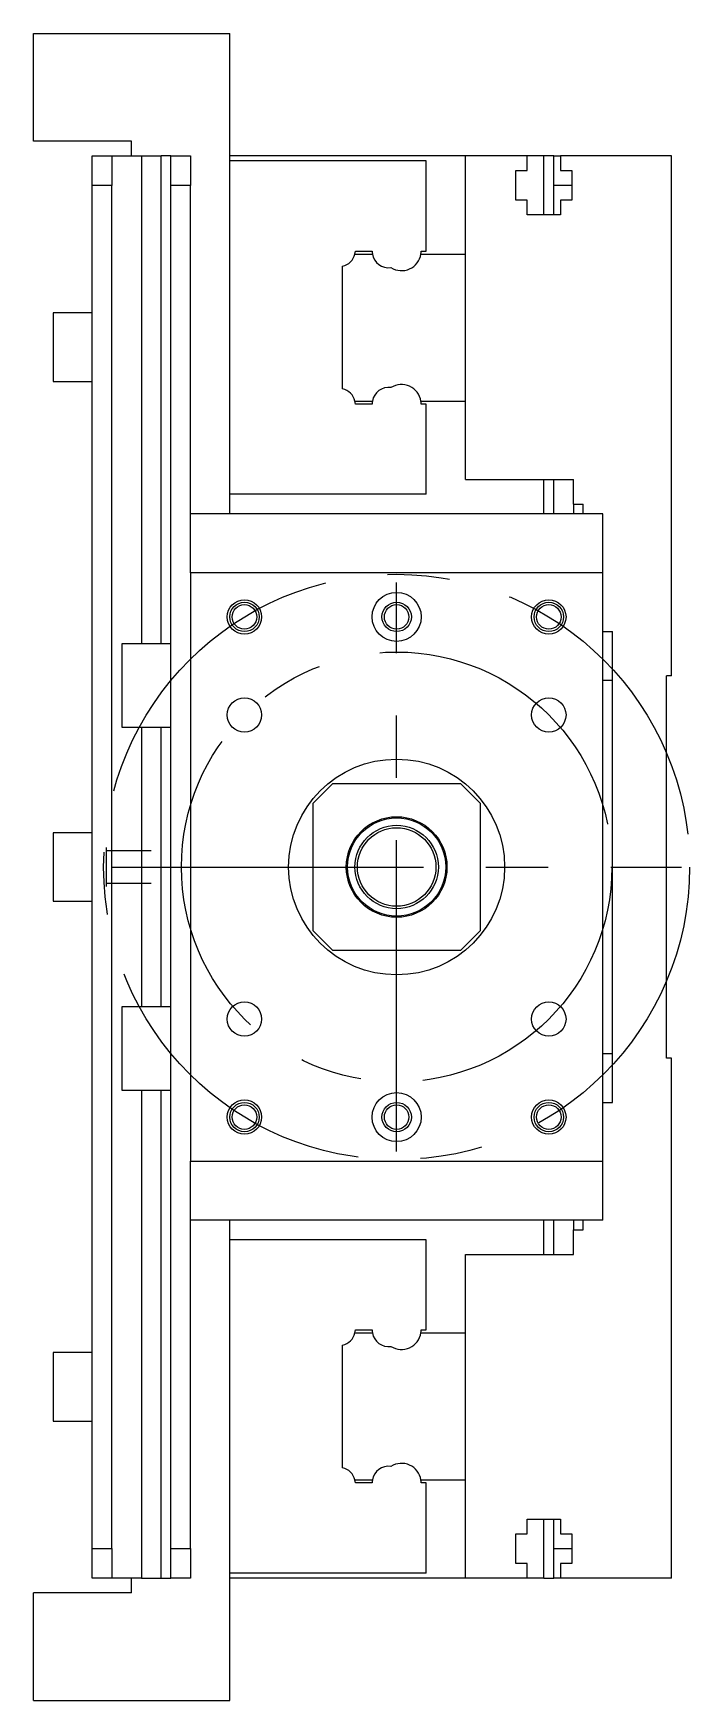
# Model space of a CAD drawing. Extents: x -5 to 731, y -262 to 87.
# Drawn here: x 664.2 to 731.1, y -85 to 85 of the extents above; entities that cross this region are included whole.
import ezdxf

# ---------------------------------------------------------------- set-up
doc = ezdxf.new("R2010")
doc.units = 0
doc.linetypes.add('CENTER', pattern=[50.8, 31.75, -6.35, 6.35, -6.35])
doc.layers.get('0').update_dxf_attribs({"linetype": 'CONTINUOUS'})

msp = doc.modelspace()

# ---------------------------------------------------------------- linework, layer by layer
at = {"color": 7, "linetype": 'CONTINUOUS'}
for p, q in [((664.245, 74), (664.245, 85)), ((664.245, 85), (684.245, 85)), ((684.245, 36), (684.245, 85)), ((674.245, 74), (664.245, 74)), ((674.245, 72.5), (674.245, 74)), ((670.245, 72.5), (672.245, 72.5)), ((670.245, 69.5), (670.245, 72.5)), ((672.245, 72.5), (672.245, 69.5)), ((672.245, 72.5), (675.245, 72.5)), ((675.245, 72.5), (675.245, 22.75)), ((675.245, 72.5), (677.245, 72.5)), ((677.245, 22.75), (677.245, 72.5)), ((678.245, 72.5), (677.245, 72.5)), ((678.245, 72.5), (680.245, 72.5)), ((678.245, 69.5), (678.245, 72.5)), ((680.245, 72.5), (680.245, 69.5)), ((708.245, 72.5), (684.245, 72.5)), ((704.245, 72), (684.245, 72)), ((704.245, 62.8), (704.245, 72)), ((714.545, 72.5), (708.245, 72.5)), ((708.245, 62.5), (708.245, 72.5)), ((716.245, 72.5), (714.545, 72.5)), ((714.545, 71), (714.545, 72.5)), ((716.245, 66.5), (716.245, 72.5)), ((717.245, 72.5), (716.245, 72.5)), ((717.245, 72.5), (717.945, 72.5)), ((717.245, 69.5), (717.245, 72.5)), ((717.945, 72.5), (717.945, 71)), ((729.245, 72.5), (717.945, 72.5)), ((729.245, 19.5), (729.245, 72.5)), ((713.395, 71), (714.545, 71)), ((713.395, 68), (713.395, 71)), ((717.945, 71), (719.095, 71)), ((719.095, 71), (719.095, 68)), ((672.245, 69.5), (670.245, 69.5)), ((670.245, -69.5), (670.245, 69.5)), ((672.245, -69.5), (672.245, 69.5)), ((680.245, 69.5), (678.245, 69.5)), ((678.245, -69.5), (678.245, 69.5)), ((680.245, 36), (680.245, 69.5)), ((714.545, 68), (713.395, 68)), ((714.545, 66.5), (714.545, 68)), ((719.095, 69.5), (717.245, 69.5)), ((717.245, 66.5), (717.245, 69.5)), ((717.945, 68), (717.945, 66.5)), ((719.095, 68), (717.945, 68)), ((717.945, 66.5), (714.545, 66.5)), ((695.745, 48.752272), (695.745, 61.247728)), ((696.997272, 62.5), (698.77168, 62.5)), ((697.042056, 62.8), (698.745, 62.8)), ((703.722372, 62.5), (708.245, 62.5)), ((703.745, 62.8), (704.245, 62.8)), ((708.245, 47.5), (708.245, 62.5)), ((708.245, 47.5), (708.245, 62.5)), ((666.245, 56.5), (666.245, 53)), ((670.245, 56.5), (666.245, 56.5)), ((666.245, 53), (666.245, 49.5)), ((666.245, 49.5), (670.245, 49.5)), ((696.997272, 47.5), (698.77168, 47.5)), ((698.745, 47.2), (697.042056, 47.2)), ((703.722372, 47.5), (708.245, 47.5)), ((704.245, 47.2), (703.745, 47.2)), ((704.245, 38), (704.245, 47.2)), ((708.245, 39.5), (708.245, 47.5)), ((708.245, 39.5), (719.245, 39.5)), ((716.245, 36), (716.245, 39.5)), ((717.245, 36), (717.245, 39.5)), ((719.245, 37), (719.245, 39.5)), ((704.245, 38), (684.245, 38)), ((680.245, 30), (680.245, 36)), ((680.245, 30), (680.245, 36)), ((722.245, 36), (680.245, 36)), ((719.245, 37), (720.245, 37)), ((719.245, 37), (719.245, 36)), ((720.245, 36), (720.245, 37)), ((722.245, 30), (722.245, 36)), ((680.245, 30), (680.245, -30)), ((722.245, 30), (680.245, 30)), ((722.245, -30), (722.245, 30)), ((722.245, 24), (723.245, 24)), ((723.245, -24), (723.245, 24)), ((673.245, 22.75), (673.245, 18.5)), ((678.245, 22.75), (673.245, 22.75)), ((723.245, 19), (722.245, 19)), ((728.745, -19.5), (728.745, 19.5)), ((729.245, 19.5), (728.745, 19.5)), ((673.245, 18.5), (673.245, 14.25)), ((673.245, 14.25), (678.245, 14.25)), ((675.245, 14.25), (675.245, -14.25)), ((677.245, -14.25), (677.245, 14.25)), ((694.745, 8.5), (692.745, 6.5)), ((694.745, 8.5), (707.745, 8.5)), ((709.745, 6.5), (707.745, 8.5)), ((692.745, -6.5), (692.745, 6.5)), ((709.745, 6.5), (709.745, -6.5)), ((666.245, 3.5), (666.245, 0)), ((670.245, 3.5), (666.245, 3.5)), ((671.645, 2.000006), (671.645, 1.65)), ((671.645, 2.000006), (671.645, 0)), ((671.645, 2.000006), (671.645, -2.000006)), ((666.245, 0), (666.245, -3.5)), ((671.645, 1.65), (671.645, 0)), ((672.245, 1.65), (671.645, 1.65)), ((671.645, 0), (671.645, -1.415062)), ((674.245, 1.65), (672.245, 1.65)), ((676.245, 1.65), (674.245, 1.65)), ((671.645, -1.415062), (671.645, -2.000006)), ((671.645, -1.65), (672.245, -1.65)), ((672.245, -1.65), (674.245, -1.65)), ((674.245, -1.65), (676.245, -1.65)), ((666.245, -3.5), (670.245, -3.5)), ((692.745, -6.5), (694.745, -8.5)), ((707.745, -8.5), (709.745, -6.5)), ((707.745, -8.5), (694.745, -8.5)), ((673.245, -14.25), (673.245, -18.5)), ((678.245, -14.25), (673.245, -14.25)), ((673.245, -18.5), (673.245, -22.75)), ((722.245, -19), (723.245, -19)), ((729.245, -19.5), (728.745, -19.5)), ((729.245, -72.5), (729.245, -19.5)), ((673.245, -22.75), (678.245, -22.75)), ((675.245, -22.75), (675.245, -72.5)), ((677.245, -72.5), (677.245, -22.75)), ((722.245, -24), (723.245, -24)), ((680.245, -36), (680.245, -30)), ((680.245, -30), (722.245, -30)), ((680.245, -36), (680.245, -30)), ((722.245, -36), (722.245, -30)), ((680.245, -69.5), (680.245, -36)), ((722.245, -36), (680.245, -36)), ((684.245, -85), (684.245, -36)), ((716.245, -39.5), (716.245, -36)), ((717.245, -39.5), (717.245, -36)), ((719.245, -36), (719.245, -37)), ((719.245, -37), (720.245, -37)), ((719.245, -39.5), (719.245, -37)), ((720.245, -37), (720.245, -36)), ((704.245, -38), (684.245, -38)), ((704.245, -47.2), (704.245, -38)), ((708.245, -39.5), (719.245, -39.5)), ((708.245, -47.5), (708.245, -39.5)), ((696.997272, -47.5), (698.77168, -47.5)), ((697.042056, -47.2), (698.745, -47.2)), ((703.722372, -47.5), (708.245, -47.5)), ((703.745, -47.2), (704.245, -47.2)), ((708.245, -62.5), (708.245, -47.5)), ((708.245, -62.5), (708.245, -47.5)), ((695.745, -61.247728), (695.745, -48.752272)), ((666.245, -49.5), (666.245, -53)), ((670.245, -49.5), (666.245, -49.5)), ((666.245, -53), (666.245, -56.5)), ((666.245, -56.5), (670.245, -56.5)), ((696.997272, -62.5), (698.77168, -62.5)), ((698.745, -62.8), (697.042056, -62.8)), ((703.722372, -62.5), (708.245, -62.5)), ((704.245, -62.8), (703.745, -62.8)), ((704.245, -72), (704.245, -62.8)), ((708.245, -72.5), (708.245, -62.5)), ((713.395, -68), (714.545, -68)), ((713.395, -71), (713.395, -68)), ((714.545, -66.5), (717.945, -66.5)), ((714.545, -68), (714.545, -66.5)), ((716.245, -72.5), (716.245, -66.5)), ((717.245, -69.5), (717.245, -66.5)), ((717.945, -66.5), (717.945, -68)), ((717.945, -68), (719.095, -68)), ((719.095, -68), (719.095, -71)), ((670.245, -69.5), (672.245, -69.5)), ((670.245, -72.5), (670.245, -69.5)), ((672.245, -69.5), (672.245, -72.5)), ((678.245, -69.5), (680.245, -69.5)), ((678.245, -72.5), (678.245, -69.5)), ((680.245, -69.5), (680.245, -72.5)), ((717.245, -69.5), (719.095, -69.5)), ((717.245, -72.5), (717.245, -69.5)), ((714.545, -71), (713.395, -71)), ((714.545, -72.5), (714.545, -71)), ((717.945, -71), (717.945, -72.5)), ((719.095, -71), (717.945, -71)), ((672.245, -72.5), (670.245, -72.5)), ((675.245, -72.5), (672.245, -72.5)), ((674.245, -74), (674.245, -72.5)), ((675.245, -72.5), (677.245, -72.5)), ((677.245, -72.5), (678.245, -72.5)), ((680.245, -72.5), (678.245, -72.5)), ((704.245, -72), (684.245, -72)), ((708.245, -72.5), (684.245, -72.5)), ((714.545, -72.5), (708.245, -72.5)), ((716.245, -72.5), (714.545, -72.5)), ((716.245, -72.5), (717.245, -72.5)), ((717.945, -72.5), (717.245, -72.5)), ((729.245, -72.5), (717.945, -72.5)), ((664.245, -85), (664.245, -74)), ((674.245, -74), (664.245, -74)), ((664.245, -85), (684.245, -85))]:
    msp.add_line(p, q, dxfattribs=at)
at = {"color": 1, "linetype": 'CENTER'}
for p, q in [((701.245, -29), (701.245, 29)), ((672.245, 0), (730.245, 0))]:
    msp.add_line(p, q, dxfattribs=at)
for radius in [29.841247, 21.92031]:
    msp.add_circle((701.245, 0), radius, dxfattribs=at)
at = {"color": 7, "linetype": 'CONTINUOUS'}
for centre, radius in [((685.745, 25.5), 1.75), ((701.245, 25.5), 2.5), ((716.745, 25.5), 1.75), ((685.745, 25.5), 1.25), ((701.245, 25.5), 1.25), ((716.745, 25.5), 1.25), ((685.745, 15.5), 1.75), ((716.745, 15.5), 1.75), ((701.245, 0), 11), ((701.245, 0), 5.125), ((701.245, 0), 5), ((701.245, 0), 4.25), ((701.245, 0), 4), ((685.745, -15.5), 1.75), ((716.745, -15.5), 1.75), ((685.745, -25.5), 1.75), ((701.245, -25.5), 2.5), ((716.745, -25.5), 1.75), ((685.745, -25.5), 1.25), ((701.245, -25.5), 1.25), ((716.745, -25.5), 1.25)]:
    msp.add_circle(centre, radius, dxfattribs=at)
at = {"color": 3, "linetype": 'CONTINUOUS'}
for centre in [(685.745, 25.5), (701.245, 25.5), (716.745, 25.5), (685.745, -25.5), (701.245, -25.5), (716.745, -25.5)]:
    msp.add_circle(centre, 1.5, dxfattribs=at)
at = {"color": 7, "linetype": 'CONTINUOUS'}
for centre, radius, start, end in [((695.345, 62.9), 1.7, 283.608961, 346.391039), ((695.345, 62.9), 1.7, 346.391039, 356.627713), ((700.445, 62.8), 1.7, 180, 190.164249), ((700.445, 62.8), 1.7, 190.164249, 277.540197), ((701.745, 62.8), 2, 237.42103, 351.373073), ((701.745, 62.8), 2, 351.373073, 0), ((695.345, 47.1), 1.7, 13.608961, 76.391039), ((700.445, 47.2), 1.7, 82.459803, 169.835751), ((701.745, 47.2), 2, 8.626927, 122.57897), ((695.345, 47.1), 1.7, 3.372287, 13.608961), ((700.445, 47.2), 1.7, 169.835751, 180), ((701.745, 47.2), 2, 0, 8.626927), ((695.345, -47.1), 1.7, 283.608961, 346.391039), ((695.345, -47.1), 1.7, 346.391039, 356.627713), ((700.445, -47.2), 1.7, 180, 190.164249), ((700.445, -47.2), 1.7, 190.164249, 277.540197), ((701.745, -47.2), 2, 237.42103, 351.373073), ((701.745, -47.2), 2, 351.373073, 0), ((700.445, -62.8), 1.7, 82.459803, 169.835751), ((701.745, -62.8), 2, 8.626927, 122.57897), ((695.345, -62.9), 1.7, 13.608961, 76.391039), ((695.345, -62.9), 1.7, 3.372287, 13.608961), ((700.445, -62.8), 1.7, 169.835751, 180), ((701.745, -62.8), 2, 0, 8.626927)]:
    msp.add_arc(centre, radius, start, end, dxfattribs=at)

doc.saveas('drawing.dxf')
